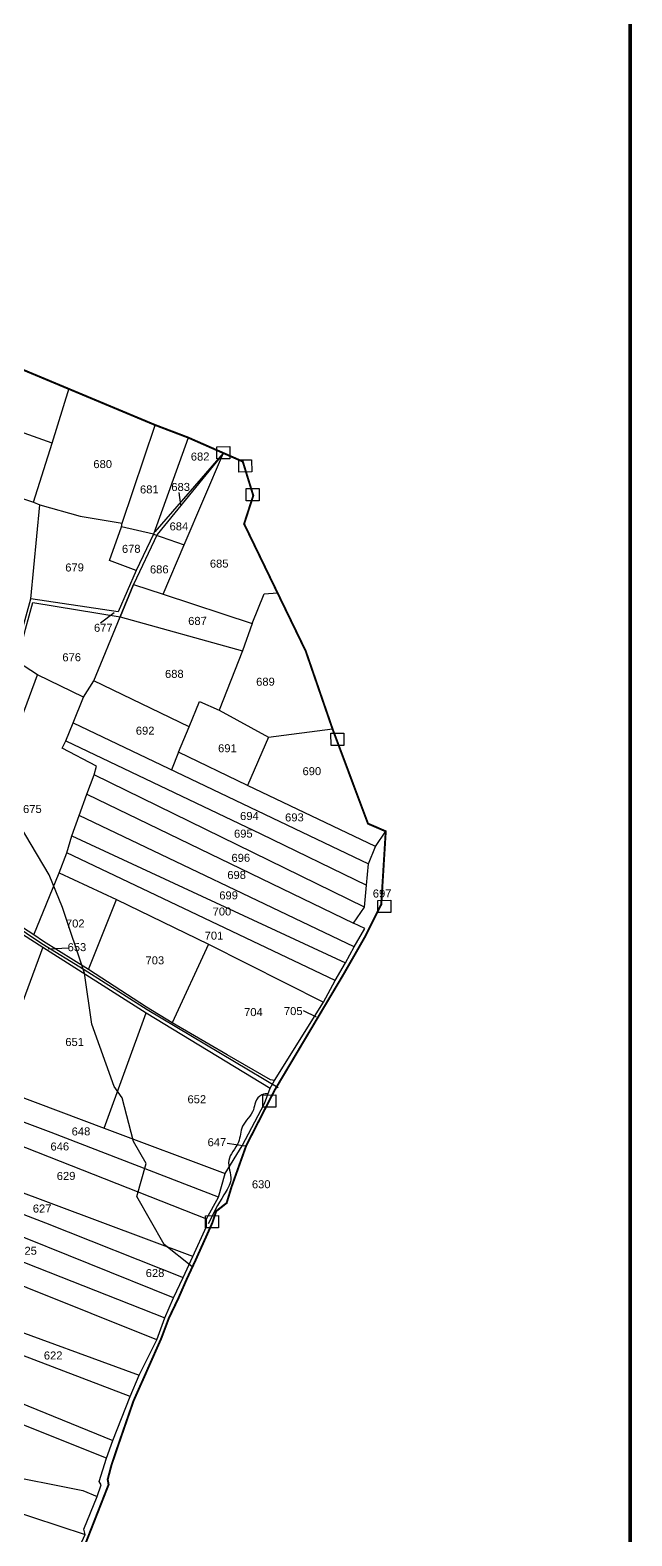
# Model space of a CAD drawing. Header units: inches. Extents: x 183472 to 190380, y 1608658 to 1615701.
# Drawn here: x 189151 to 190380, y 1611026 to 1614100 of the extents above; entities that cross this region are included whole.
import ezdxf
from ezdxf.enums import TextEntityAlignment as Align

# ---------------------------------------------------------------- set-up
doc = ezdxf.new("R2010")
doc.units = ezdxf.units.IN
doc.header["$LTSCALE"] = 15
doc.header["$MEASUREMENT"] = 0
for name, color, linetype in [('BOUNDRY', 5, 'Continuous'), ('PLOT', 7, 'Continuous'), ('PLOT NO', 7, 'Continuous'), ('ROADS', 1, 'Continuous'), ('STREAM', 4, 'Continuous'), ('VILLAGE BOUNDARY', 5, 'Continuous'), ('VILLAGE BOUNDRY STONE', 1, 'Continuous')]:
    doc.layers.add(name, color=color, linetype=linetype)
doc.styles.get("Standard").update_dxf_attribs({"font": 'arial.ttf'})
doc.dimstyles.get("Standard").update_dxf_attribs({"dimtxt": 0.18, "dimasz": 0.18, "dimexe": 0.18, "dimexo": 0.0625, "dimgap": 0.09, "dimtad": 0, "dimtih": 1, "dimtoh": 1, "dimdec": 4, "dimzin": 0, "dimdsep": 46, "dimtxsty": 'Standard', "dimcen": 0.09, "dimadec": 0, "dimazin": 0, "dimtfac": 1, "dimtdec": 4, "dimtofl": 0, "dimtmove": 0, "dimatfit": 3, "dimfxl": 1, "dimtolj": 1, "dimtzin": 0, "dimarcsym": 0})

msp = doc.modelspace()

# ---------------------------------------------------------------- linework, layer by layer
at = {"layer": 'BOUNDRY', "const_width": 4}
msp.add_lwpolyline([(189117.5, 1613414.2), (189406.5, 1613293.4), (189473.1, 1613268.1), (189585.1, 1613218.9), (189606.5, 1613149.5), (189587.8, 1613091.7), (189655.9, 1612951.1), (189713.6, 1612832.1), (189768.2, 1612673.5), (189840.7, 1612479.8), (189877, 1612464.1), (189867.8, 1612314.7), (189833.8, 1612247.3), (189790.8, 1612172.2), (189649.8, 1611935), (189592.2, 1611822.7), (189562.4, 1611739.1), (189552.1, 1611705.3), (189530.8, 1611688.6), (189523, 1611665), (189488.4, 1611588), (189470.9, 1611550.5), (189453.8, 1611511.3), (189434.1, 1611470.1), (189418.5, 1611428.7), (189383.5, 1611349.6), (189362.1, 1611301.7), (189331.9, 1611214.5), (189317, 1611170.5), (189309.2, 1611141), (189311.1, 1611130.5), (189218, 1610893.1)], dxfattribs=at)
at = {"layer": 'PLOT'}
for points in [[(188907, 1613514.9), (188878.2, 1613502.4), (188872, 1613472.2), (188863, 1613431.1), (188860, 1613336.9), (188881.3, 1613260.7), (188899.9, 1613139.1), (188921.2, 1612988.6), (188969.3, 1612985), (188969.2, 1612970.6), (189008.8, 1612963.1), (189052.9, 1612950), (189050.3, 1612939.4), (189070.8, 1612923.1), (189064.2, 1612901.6), (189058.7, 1612817), (189058.5, 1612796.6), (189120.5, 1612822.2), (189152.3, 1612938.9), (189170.9, 1613130.9)], [(189021, 1613464.8), (188983.2, 1613333.4), (188948.5, 1613240.1), (188943.6, 1613215.5), (189064.2, 1613166.5), (189157.5, 1613135.9), (189170.9, 1613130.9), (189253.3, 1613107.3), (189339.1, 1613093.4)], [(189157.5, 1613135.9), (189195.6, 1613256.3), (189230.7, 1613369)], [(189195.6, 1613256.3), (189071.5, 1613300.5), (188983.2, 1613333.4)], [(189403.1, 1613070.6), (189367.1, 1612996.3), (189313.1, 1613017.3), (189337.6, 1613085.4), (189339.1, 1613093.4), (189406.5, 1613293.4)], [(189473.3, 1613267.1), (189403.1, 1613070.6), (189465.4, 1613049.2)], [(189422.4, 1612948.1), (189465.4, 1613049.2), (189545.7, 1613236.5)], [(189403.1, 1613070.6), (189337.6, 1613085.4)], [(189010.3, 1612375.7), (189050.9, 1612485.8), (189112.4, 1612638.2), (189166.1, 1612783.3), (189124.9, 1612810), (189141.1, 1612877.1), (189156.6, 1612930.9), (189334.5, 1612902), (189361.9, 1612968), (189422.4, 1612948.1), (189604.5, 1612888.5), (189629, 1612948.7), (189655.9, 1612951.1)], [(189259.5, 1612738.1), (189280.7, 1612771.6), (189334.5, 1612902)], [(189334.5, 1612902), (189584.3, 1612832.3)], [(189604.5, 1612888.5), (189584.3, 1612832.3), (189536.9, 1612711.6), (189637.3, 1612656), (189768.2, 1612673.5)], [(189158.3, 1612253), (189210.1, 1612379.6), (189225.6, 1612420.2), (189235.8, 1612455), (189251.3, 1612496.6), (189266.3, 1612540.1), (189281.7, 1612579.6), (189286.3, 1612597), (189216.1, 1612633.7), (189223.9, 1612648.5), (189238.8, 1612685.4), (189259.5, 1612738.1), (189166.1, 1612783.3)], [(189475.7, 1612677.7), (189280.7, 1612771.6)], [(189637.3, 1612656), (189594.9, 1612557.8), (189454, 1612625.5), (189475.7, 1612677.7), (189496.9, 1612729), (189536.9, 1612711.6)], [(189650, 1611955.3), (189641.8, 1611956.9), (189553.1, 1612007.9), (189440.9, 1612072.9), (189388.5, 1612104.9), (189269.8, 1612181.8), (189178.1, 1612239), (189158.3, 1612253), (189086.3, 1612299), (189003, 1612383.8), (188965.7, 1612423.6), (188943.4, 1612448.6), (188881.5, 1612512.3), (188775.8, 1612579), (188785.4, 1612595.5), (188813, 1612621.4), (188866.4, 1612706.8), (188897.4, 1612670.5), (188952.3, 1612458.6), (188965.7, 1612423.6)], [(189238.8, 1612685.4), (189478, 1612571.1), (189842, 1612397.5)], [(189223.9, 1612648.5), (189622.1, 1612459.1), (189838, 1612354.2)], [(189454, 1612625.5), (189439.6, 1612589.5)], [(189833.3, 1612309.5), (189281.7, 1612579.6)], [(189856.1, 1612432.9), (189594.9, 1612557.8)], [(189266.3, 1612540.1), (189811.3, 1612276.9)], [(189812.3, 1612228.4), (189251.3, 1612496.6)], [(189222.3, 1610938.5), (189263.2, 1611028.3), (189260.7, 1611039.5), (189287.7, 1611106.3), (189296, 1611129.7), (189292.1, 1611137.1), (189307, 1611184.3), (189319.4, 1611220.8), (189354.9, 1611310), (189373.3, 1611353.7), (189409.8, 1611426.3), (189425.9, 1611470.9), (189443.9, 1611511.7), (189463.1, 1611553.1), (189483.1, 1611596.2), (189511, 1611657.6), (189511.2, 1611673.3), (189535.8, 1611717.4), (189549.4, 1611765.3), (189583.6, 1611822.3), (189629.3, 1611908.5), (189640.9, 1611939.9), (189650, 1611955.3), (189749.8, 1612115.3), (189773.8, 1612159.7), (189794.9, 1612195.5), (189812.3, 1612228.4), (189834.1, 1612265.5), (189811.3, 1612276.9), (189833.3, 1612309.5), (189838, 1612354.2), (189842, 1612397.5), (189856.1, 1612432.9), (189877, 1612464.1)], [(189235.8, 1612455), (189794.9, 1612195.5)], [(189773.8, 1612159.7), (189225.6, 1612420.2)], [(188976.1, 1612397.7), (189083.6, 1612286.8), (189176.7, 1612227.6), (189388, 1612093.7), (189640.9, 1611939.9)], [(189210.1, 1612379.6), (189327.3, 1612324.8), (189514.9, 1612234), (189749.8, 1612115.3)], [(189269.8, 1612181.8), (189327.3, 1612324.8)], [(189176.7, 1612227.6), (189146, 1612144.3), (189071.8, 1611944.7)], [(189514.9, 1612234), (189440.9, 1612072.9)], [(189302.2, 1611858.2), (189388, 1612093.7)], [(188880.9, 1612014.5), (189071.8, 1611944.7), (189302.2, 1611858.2), (189549.4, 1611765.3)], [(189535.8, 1611717.4), (189193.6, 1611849.1), (188959, 1611937.2), (188874.4, 1611969.3)], [(188865.6, 1611921.5), (189118.8, 1611827.4), (189511.2, 1611673.3)], [(189483.1, 1611596.2), (189109.8, 1611735.9), (188859.8, 1611832.8)], [(188857.3, 1611789.5), (189181.9, 1611664.9), (189463.1, 1611553.1)], [(189443.9, 1611511.7), (189099.4, 1611650.8), (188851.3, 1611744.8)], [(188843.2, 1611696.6), (189117, 1611592.9), (189425.9, 1611470.9)], [(189409.8, 1611426.3), (189010.3, 1611585.9), (188837.2, 1611647.2)], [(188825.8, 1611559.3), (189075.1, 1611462.8), (189373.3, 1611353.7)], [(189354.9, 1611310), (189060.7, 1611422.3), (188896.7, 1611483.1), (188817.4, 1611507.8)], [(188810.4, 1611421.9), (189060.6, 1611326.1), (189319.4, 1611220.8)], [(189307, 1611184.3), (189097, 1611268.3), (188821.8, 1611375.4), (188816.4, 1611375.8)], [(188845.2, 1611229.5), (188966.6, 1611185.6), (188973.2, 1611195.6), (189080.3, 1611153.8), (189258.8, 1611118.1), (189287.7, 1611106.3)], [(188839, 1611157.2), (189101.9, 1611082), (189263.2, 1611028.3)]]:
    msp.add_lwpolyline(points, dxfattribs=at)
at = {"layer": 'ROADS'}
for points in [[(189405.9, 1613075.4), (189545.7, 1613236.2), (189410.3, 1613070)], [(189403.1, 1613070.6), (189367.1, 1612996.3), (189330.6, 1612911.9), (189152.3, 1612938.9)], [(189410.3, 1613070), (189361.9, 1612968), (189334.5, 1612902)], [(189480.7, 1611575.4), (189424.7, 1611620.7), (189368.8, 1611718.5), (189387.5, 1611786.1), (189361.9, 1611831.2), (189338.9, 1611920.1), (189322.7, 1611943.1), (189276.6, 1612070.6), (189261.6, 1612174.5), (189216.9, 1612308.5), (189189.6, 1612375.4), (189065.8, 1612582.8), (188991.7, 1612741.8), (188995.7, 1612791.9)], [(189657.4, 1611940.6), (189390, 1612099.4), (189260.9, 1612181.2), (189174.6, 1612234.7), (189081.9, 1612296.2)]]:
    msp.add_lwpolyline(points, dxfattribs=at)
at = {"layer": 'STREAM'}
msp.add_spline([(189637.3, 1611928.7), (189624.1, 1611926.3), (189610.8, 1611911.3), (189606.8, 1611895.7), (189584.7, 1611861.9), (189576.2, 1611829.3), (189556.4, 1611791.8), (189560.4, 1611752.5), (189546.6, 1611722.2), (189514.6, 1611662.8)], degree=3, dxfattribs=at)
at = {"layer": 'VILLAGE BOUNDARY', "color": 5, "const_width": 7}
msp.add_lwpolyline([(183475.1, 1615267.9), (190376.1, 1615267.9), (190376.1, 1608661.5), (183475.1, 1608661.5)], close=True, dxfattribs=at)
at = {"layer": 'VILLAGE BOUNDRY STONE'}
for points in [[(189532.1, 1613249.2), (189558.5, 1613249.4), (189558.7, 1613224.5), (189532.3, 1613224.3)], [(189576.7, 1613222.5), (189603.1, 1613222.7), (189603.3, 1613197.8), (189576.9, 1613197.6)], [(189591.8, 1613163.7), (189618.2, 1613163.9), (189618.4, 1613138.9), (189592, 1613138.7)], [(189765.2, 1612664.2), (189791.5, 1612664.4), (189791.7, 1612639.4), (189765.4, 1612639.2)], [(189860.9, 1612323.1), (189887.3, 1612323.3), (189887.4, 1612298.4), (189861.1, 1612298.2)], [(189625.9, 1611925.8), (189652.3, 1611926), (189652.4, 1611901), (189626.1, 1611900.8)], [(189508.9, 1611679.3), (189535.2, 1611679.5), (189535.4, 1611654.6), (189509, 1611654.4)]]:
    msp.add_lwpolyline(points, close=True, dxfattribs=at)

# ---------------------------------------------------------------- texts
at = {"layer": 'PLOT NO'}
for s, p in [('682', (189498, 1613229.2)), ('680', (189299, 1613213.8)), ('683', (189458.2, 1613167.1)), ('681', (189394.2, 1613162.1)), ('684', (189454.6, 1613086.7)), ('678', (189357.3, 1613040.8)), ('685', (189536.9, 1613010.6)), ('679', (189241.6, 1613002.8)), ('686', (189414.5, 1612998.8)), ('687', (189492.6, 1612893.7)), ('677', (189300.2, 1612879.7)), ('676', (189235.7, 1612819.4)), ('688', (189445.3, 1612785.5)), ('689', (189631.4, 1612769.5)), ('692', (189385.7, 1612669.6)), ('691', (189553.7, 1612633.7)), ('690', (189726.1, 1612586.9)), ('675', (189155.4, 1612509.7)), ('694', (189598.6, 1612495.4)), ('693', (189690.5, 1612492.5)), ('695', (189586.2, 1612459.4)), ('696', (189581, 1612410)), ('698', (189572.5, 1612375)), ('699', (189556.1, 1612333.3)), ('697', (189869.6, 1612337.2)), ('702', (189243, 1612275.9)), ('700', (189542.5, 1612300.4)), ('701', (189526.2, 1612251.2)), ('653', (189246.4, 1612227.6)), ('703', (189405.5, 1612200.7)), ('704', (189606.8, 1612095.1)), ('705', (189688.1, 1612097.1)), ('651', (189241.7, 1612034.1)), ('652', (189491.2, 1611917.1)), ('648', (189254.7, 1611851.5)), ('646', (189211.4, 1611820.7)), ('647', (189532.2, 1611829.5)), ('629', (189224.3, 1611760.6)), ('630', (189622.7, 1611743.6)), ('627', (189175.4, 1611694.1)), ('625', (189145.6, 1611607.8)), ('628', (189405.9, 1611562.4)), ('622', (189197.9, 1611394.1))]:
    msp.add_text(s, height=16.33, rotation=0.441, dxfattribs=at).set_placement(p, align=Align.MIDDLE_CENTER)

# ---------------------------------------------------------------- leaders
at = {"layer": 'ROADS'}
for points in [[(189458.9, 1613130.6), (189455.4, 1613155.7)], [(189322.6, 1612909.8), (189294.4, 1612889)], [(189188, 1612224.3), (189229.4, 1612226.1)], [(189735.5, 1612085), (189708.9, 1612097.3)], [(189589.8, 1611821.5), (189552.9, 1611826.8)]]:
    msp.add_leader(points, dimstyle='Standard', override={"dimgap": 0.09, "dimtad": 0, "dimzin": 2}, dxfattribs=at)

doc.saveas('drawing.dxf')
